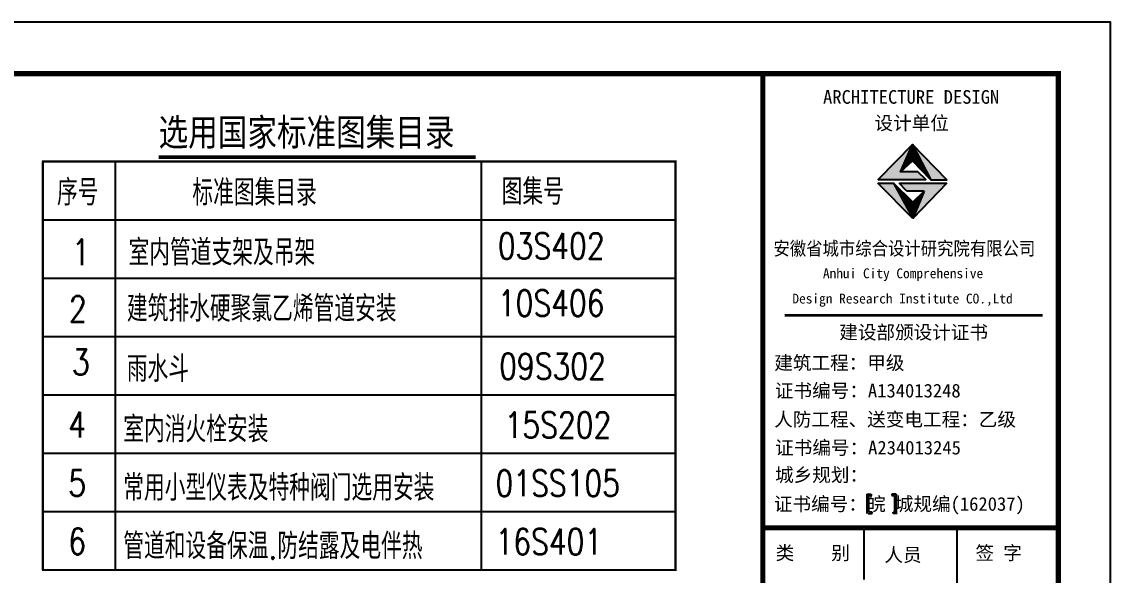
# Model space of a CAD drawing. Extents: x 4150464 to 4450492, y 483482 to 853422.
# Drawn here: x 4286699 to 4307688, y 842757 to 853422 of the extents above; entities that cross this region are included whole.
import ezdxf

# ---------------------------------------------------------------- set-up
doc = ezdxf.new("R2010")
doc.units = 0
doc.header["$LTSCALE"] = 1000
doc.header["$MEASUREMENT"] = 0
for name, color, linetype in [('A_DE_DETAIL_3', 144, 'Continuous'), ('D', 4, 'Continuous'), ('PUB_TEXT', 7, 'Continuous'), ('TWT_DIM', 3, 'Continuous'), ('WIRE-照明', 120, 'Continuous'), ('图框', 7, 'Continuous')]:
    doc.layers.add(name, color=color, linetype=linetype)
doc.styles.add('-黑体', font='simhei.ttf', dxfattribs={"width": 0.8})
doc.styles.add('HZTXT', font='txt', dxfattribs={"width": 0.7, "height": 300, "bigfont": 'HZTXT'})
doc.styles.add('STYLE-黑体', font='simhei.ttf')
doc.styles.add('黑体', font='simhei.ttf')

msp = doc.modelspace()

# ---------------------------------------------------------------- hatches: boundary and pattern name
for points in [[(4303644, 850528), (4303872, 851056), (4303215, 850381), (4304129, 850381), (4303978, 850528)], [(4304230, 850378), (4304540, 850378), (4303872, 851056)]]:
    msp.add_hatch(color=1).paths.add_polyline_path(points)
at = {"layer": 'A_DE_DETAIL_3'}
for points in [[(4303511, 850313), (4303208, 850313), (4303881, 849630)], [(4303616, 850315), (4303765, 850159), (4304103, 850159), (4303881, 849630), (4304540, 850315)]]:
    msp.add_hatch(color=1, dxfattribs=at).paths.add_polyline_path(points)
at = {"layer": 'PUB_TEXT'}
h = msp.add_hatch(dxfattribs=at)
h.set_pattern_fill('DOTS', color=256, scale=300, style=0)
h.set_pattern_definition([(0, (2024509.004, 1712105.648), (9.375, 18.75), [0, -18.75])])
h.paths.add_polyline_path([(4303881, 849630), (4303881, 849945), (4303511, 850313)])
h.paths.add_polyline_path([(4304103, 850159), (4303881, 849945), (4303881, 849630)])
h.paths.add_polyline_path([(4303872, 851056), (4303872, 850745), (4304230, 850378)])
h.paths.add_polyline_path([(4303872, 850745), (4303872, 851056), (4303644, 850528)])
at = {"layer": '图框'}
for points in [[(4303024, 844291), (4303076, 844291), (4303076, 844317), (4303052, 844317), (4302997, 844317), (4302997, 843944), (4303052, 843944), (4303076, 843944), (4303076, 843970), (4303024, 843970)], [(4303529, 843970), (4303478, 843970), (4303478, 843944), (4303502, 843944), (4303557, 843944), (4303557, 844317), (4303502, 844317), (4303478, 844317), (4303478, 844291), (4303529, 844291)]]:
    msp.add_hatch(color=4, dxfattribs=at).paths.add_polyline_path(points)

# ---------------------------------------------------------------- linework, layer by layer
for p, q in [((4303644, 850528), (4303872, 851056)), ((4303872, 851056), (4304230, 850378)), ((4303881, 849630), (4303208, 850313)), ((4303208, 850313), (4303511, 850313)), ((4303208, 850313), (4303511, 850313)), ((4303881, 849945), (4303511, 850313)), ((4303616, 850315), (4304540, 850315)), ((4303765, 850159), (4303616, 850315)), ((4304540, 850315), (4303881, 849630)), ((4304103, 850159), (4303765, 850159)), ((4303881, 849945), (4304103, 850159)), ((4304103, 850159), (4303881, 849630)), ((4303881, 849630), (4303881, 849945)), ((4303881, 849630), (4303881, 849945))]:
    msp.add_line(p, q)
at = {"color": 3}
msp.add_lwpolyline([(4248288, 811422), (4248288, 853422), (4307688, 853422), (4307688, 811422)], close=True, dxfattribs=at)
at = {"const_width": 100}
msp.add_lwpolyline([(4250788, 812422), (4306688, 812422), (4306688, 852422), (4250788, 852422)], close=True, dxfattribs=at)
for points in [[(4303978, 850528), (4303644, 850528), (4303872, 850745), (4304230, 850378), (4304540, 850378), (4303872, 851056), (4303215, 850381), (4304129, 850381), (4303978, 850528)], [(4303872, 851056), (4303872, 850745)]]:
    msp.add_lwpolyline(points)
at = {"layer": 'A_DE_DETAIL_3', "color": 1}
for p, q in [((4303881, 849630), (4303208, 850313)), ((4303511, 850313), (4303881, 849630))]:
    msp.add_line(p, q, dxfattribs=at)
at = {"layer": 'PUB_TEXT', "color": 5}
for p, q in [((4287107, 842859), (4287107, 850732)), ((4287107, 842859), (4287107, 850732)), ((4287107, 850732), (4299308, 850732)), ((4288506, 842859), (4288506, 850732)), ((4295561, 842859), (4295561, 850732)), ((4299308, 842859), (4299308, 850732)), ((4287107, 849607), (4299308, 849607)), ((4287107, 848482), (4299308, 848482)), ((4287107, 847358), (4299308, 847358)), ((4287107, 847358), (4299308, 847358)), ((4287107, 846233), (4299308, 846233)), ((4287107, 846233), (4299308, 846233)), ((4287107, 845108), (4299308, 845108)), ((4287107, 845108), (4299308, 845108)), ((4287107, 843984), (4299308, 843984)), ((4287107, 843984), (4299308, 843984)), ((4287107, 842859), (4299308, 842859)), ((4287107, 842859), (4299308, 842859))]:
    msp.add_line(p, q, dxfattribs=at)
at = {"layer": 'TWT_DIM', "const_width": 70}
msp.add_lwpolyline([(4289338, 850815), (4295453, 850815)], dxfattribs=at)
at = {"layer": 'WIRE-照明', "color": 2, "const_width": 40}
msp.add_lwpolyline([(4287107, 850732), (4299308, 850732), (4299308, 842859), (4287107, 842859), (4287107, 850732)], dxfattribs=at)
at = {"layer": '图框', "color": 4}
for p, q in [((4300988, 852422), (4300988, 812422)), ((4302997, 844317), (4303052, 844317)), ((4302997, 844317), (4302997, 843944)), ((4303076, 844291), (4303024, 844291)), ((4303024, 844291), (4303024, 843970)), ((4303052, 844317), (4303076, 844317)), ((4303076, 844317), (4303076, 844291)), ((4303502, 844317), (4303478, 844317)), ((4303478, 844317), (4303478, 844291)), ((4303478, 844291), (4303529, 844291)), ((4303557, 844317), (4303502, 844317)), ((4303529, 844291), (4303529, 843970)), ((4303557, 844317), (4303557, 843944)), ((4303098, 843970), (4303047, 843970)), ((4303098, 843944), (4303098, 843970)), ((4303501, 843944), (4303501, 843970)), ((4303501, 843970), (4303552, 843970)), ((4303020, 843944), (4303075, 843944)), ((4303075, 843944), (4303098, 843944)), ((4303525, 843944), (4303501, 843944)), ((4303580, 843944), (4303525, 843944))]:
    msp.add_line(p, q, dxfattribs=at)
for points, const_width in [([(4300988, 852422), (4300988, 812422)], 98.6), ([(4301407, 847766), (4306387, 847766)], 49.8)]:
    msp.add_lwpolyline(points, dxfattribs=dict(at, const_width=const_width))
at = {"layer": '图框', "color": 4, "const_width": 98.6}
msp.add_lwpolyline([(4300988, 852422), (4306688, 852422), (4306688, 812422), (4300988, 812422)], close=True, dxfattribs=at)
at = {"layer": '图框', "color": 0}
for const_width in [99.6, 99.6, 99.6, 99.6, 40.3]:
    msp.add_lwpolyline([(4300988, 843670), (4306666, 843670)], dxfattribs=dict(at, const_width=const_width))
for points in [[(4302940, 842674), (4302940, 843670)], [(4304738, 836898), (4304738, 843670)]]:
    msp.add_lwpolyline(points, dxfattribs=at)

# ---------------------------------------------------------------- texts
at = {"layer": 'D', "style": 'HZTXT', "width": 0.8}
for s, p in [('序号', (4287379, 849882)), ('标准图集目录', (4289988, 849880)), ('图集号', (4295953, 849896)), ('1', (4287666, 848732)), ('室内管道支架及吊架', (4288758, 848725)), ('03S402', (4295880, 848851)), ('建筑排水硬聚氯乙烯管道安装', (4288726, 847643)), ('10S406', (4295879, 847749)), ('2', (4287608, 847639)), ('3', (4287666, 846616)), ('雨水斗', (4288724, 846483)), ('09S302', (4295905, 846532)), ('4', (4287596, 845408)), ('室内消火栓安装', (4288656, 845317)), ('15S202', (4296010, 845402)), ('5', (4287596, 844283)), ('常用小型仪表及特种阀门选用安装', (4288656, 844193)), ('01SS105', (4295833, 844278)), ('6', (4287596, 843159)), ('管道和设备保温.防结露及电伴热', (4288656, 843068)), ('16S401', (4295833, 843153))]:
    msp.add_text(s, height=500, dxfattribs=at).set_placement(p)
at = {"layer": 'PUB_TEXT', "style": '-黑体', "width": 0.8}
msp.add_text('选用国家标准图集目录', height=522.8, dxfattribs=at).set_placement((4289338, 851032))
at = {"layer": '图框', "color": 4, "style": '黑体'}
for s, height, p in [('ARCHITECTURE DESIGN', 262.94, (4302150, 851842)), ('设计单位', 262.9, (4303142, 851339)), ('Anhui City Comprehensive ', 189.24, (4302148, 848480)), (' Design Research Institute CO.,Ltd', 189.24, (4301430, 847993)), ('建设部颁设计证书', 262.9, (4302463, 847307)), (' 建筑工程：甲级', 262.9, (4301031, 846718)), ('证书编号：A134013248', 262.94, (4301222, 846182)), ('人防工程、送变电工程：乙级', 262.94, (4301208, 845628)), ('证书编号：A234013245', 262.94, (4301226, 845084)), ('城乡规划：', 262.9, (4301225, 844559)), ('证书编号：皖 城规编(162037)', 262.94, (4301203, 843999))]:
    msp.add_text(s, height=height, dxfattribs=at).set_placement(p)
at = {"layer": '图框', "color": 4, "style": '黑体', "width": 0.88}
msp.add_text('安徽省城市综合设计研究院有限公司', height=262.94, dxfattribs=at).set_placement((4301193, 848922))
at = {"layer": '图框', "color": 0, "style": 'STYLE-黑体'}
for s, p in [('类    别 ', (4301235, 843055)), ('签 字', (4305089, 843055)), ('人员', (4303333, 843018))]:
    msp.add_text(s, height=262.9, dxfattribs=at).set_placement(p)

doc.saveas('drawing.dxf')
